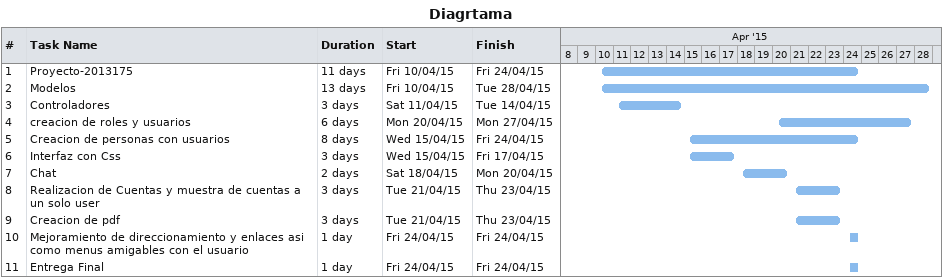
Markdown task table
Diagrtama

| ID | Task | Duration | Start | Finish |
|---|---|---|---|---|
| 1 | Proyecto-2013175 | 11d | 2015-04-10 | 2015-04-24 |
| 2 | Modelos | 13d | 2015-04-10 | 2015-04-28 |
| 3 | Controladores | 3d | 2015-04-11 | 2015-04-14 |
| 4 | creacion de roles y usuarios | 6d | 2015-04-20 | 2015-04-27 |
| 5 | Creacion de personas con usuarios | 8d | 2015-04-15 | 2015-04-24 |
| 6 | Interfaz con Css | 3d | 2015-04-15 | 2015-04-17 |
| 7 | Chat | 2d | 2015-04-18 | 2015-04-20 |
| 8 | Realizacion de Cuentas y muestra de cuentas a un solo user | 3d | 2015-04-21 | 2015-04-23 |
| 9 | Creacion de pdf | 3d | 2015-04-21 | 2015-04-23 |
| 10 | Mejoramiento de direccionamiento y enlaces asi como menus amigables con el usuario | 1d | 2015-04-24 | 2015-04-24 |
| 11 | Entrega Final | 1d | 2015-04-24 | 2015-04-24 |
